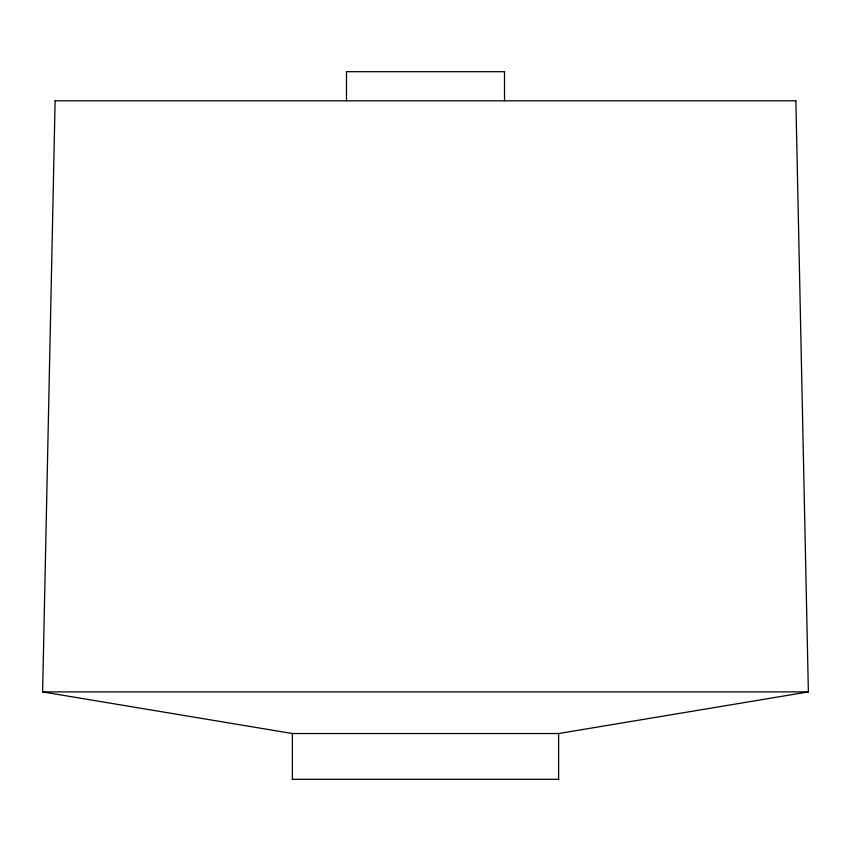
<?xml version="1.0" encoding="UTF-8"?>
<svg xmlns="http://www.w3.org/2000/svg" width="851" height="851" viewBox="0 0 851 851"><rect width="100%" height="100%" fill="white"/><g stroke="black" fill="none" stroke-linecap="round" stroke-linejoin="round"><path stroke-width="1.28" d="M55.124 100.822L42.624 691.895L292.382 733.53L292.382 779.314M346.41 71.686L504.59 71.686M55.038 100.822L795.962 100.822M42.55 691.895L808.45 691.895M292.297 733.53L558.703 733.53M292.297 779.314L558.703 779.314M795.876 100.822L808.376 691.895L558.618 733.53L558.618 779.314M504.515 71.686L504.515 100.822M346.485 71.686L346.485 100.822"/></g></svg>
